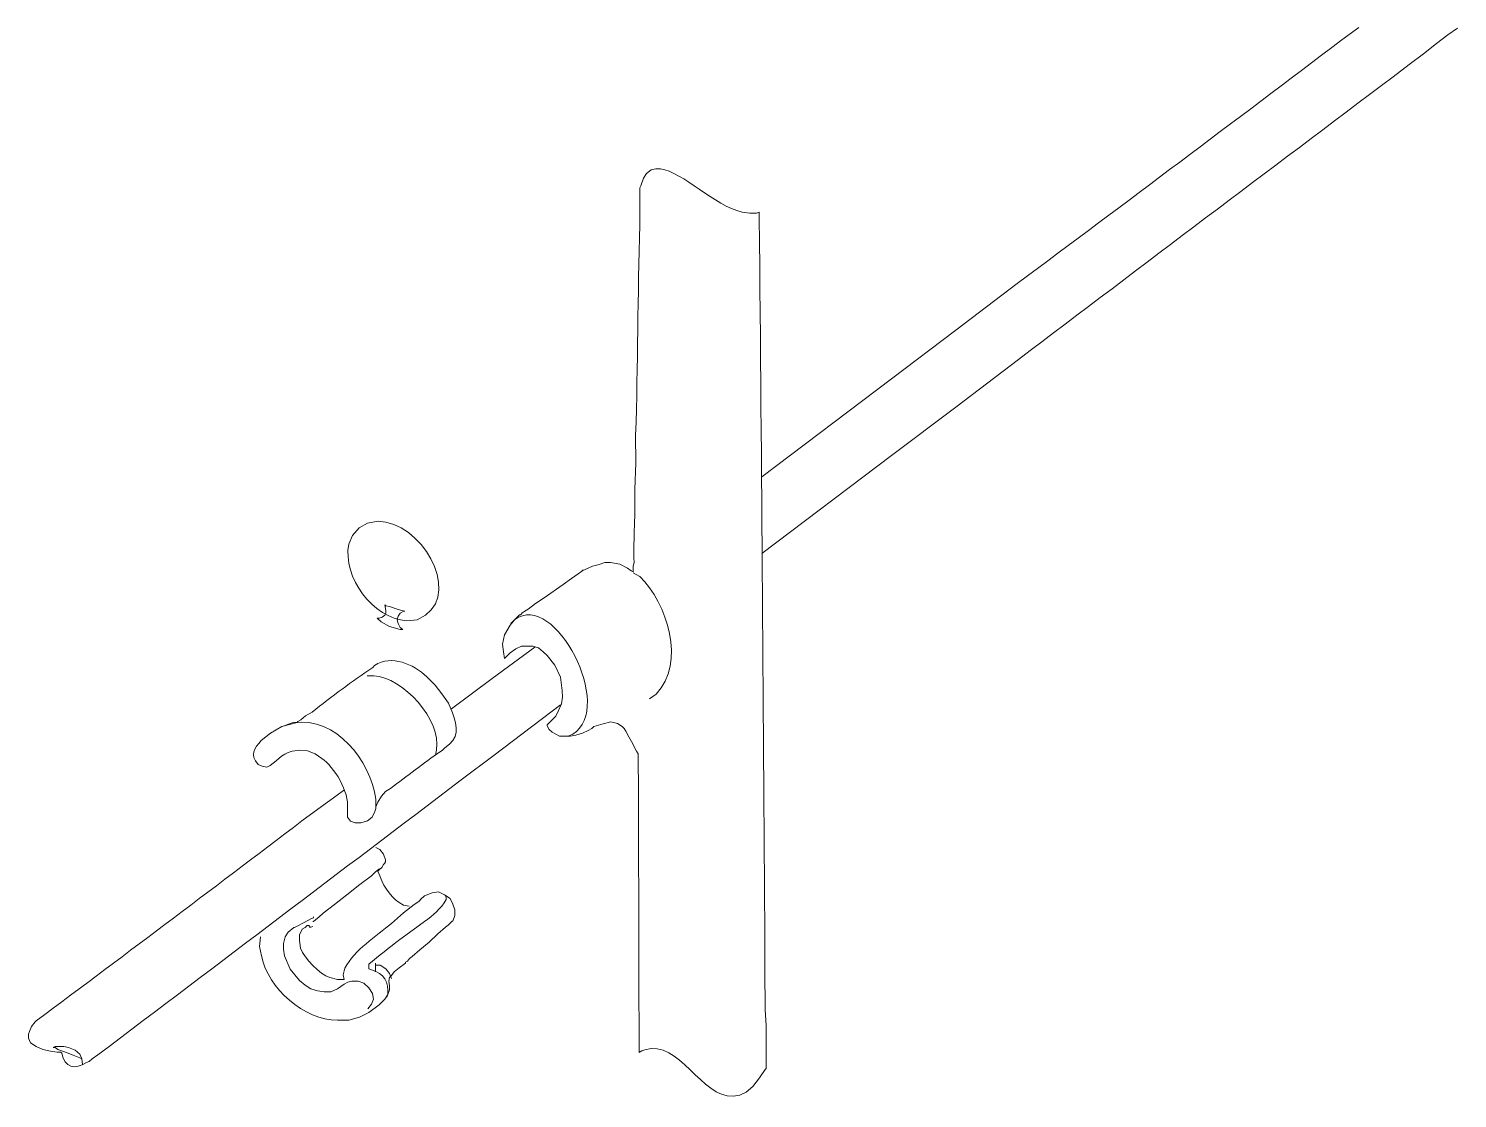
# Model space of a CAD drawing. Extents: x 0 to 593, y 0 to 274.
# Drawn here: x 482.89 to 516.36, y 35.9 to 60.95 of the extents above; entities that cross this region are included whole.
import ezdxf

# ---------------------------------------------------------------- set-up
doc = ezdxf.new("R2010")
doc.units = 0
doc.header["$LTSCALE"] = 0.3
doc.header["$MEASUREMENT"] = 0
doc.layers.add('1', color=1, linetype='CONTINUOUS')

msp = doc.modelspace()

# ---------------------------------------------------------------- linework, layer by layer
at = {"layer": '1', "color": 41, "lineweight": 13}
for points in [[(500.067, 50.454), (503.103, 52.749), (504.61, 53.885), (506.051, 54.977, 0.001828), (513.653, 60.68), (514.052, 60.97)], [(516.361, 60.953), (516.139, 60.797), (515.874, 60.597), (515.563, 60.352), (515.231, 60.107), (514.854, 59.817, 0.000758), (506.078, 53.2), (504.615, 52.086), (503.108, 50.95), (500.071, 48.655)], [(499.607, 56.648), (499.785, 56.626), (499.94, 56.627), (500.007, 56.649), (500.007, 56.494, -0.000931), (500.14, 38.908), (500.143, 37.975), (500.166, 37.598), (500.168, 36.598), (500.146, 36.576), (500.013, 36.376), (499.858, 36.176), (499.703, 36.042), (499.548, 35.975), (499.393, 35.953)], [(488.336, 44.274), (488.558, 44.452), (488.824, 44.608), (489.179, 44.698), (489.201, 44.72), (489.267, 44.765), (489.378, 44.854), (489.533, 44.943, -0.017859), (490.952, 45.99), (490.996, 46.035)], [(495.351, 45.113), (493.799, 43.932), (493.024, 43.353, -0.000359), (484.513, 36.915), (484.38, 36.825), (484.314, 36.759), (484.247, 36.736)], [(483.669, 36.957), (483.647, 36.979), (483.558, 36.979), (483.403, 37.001), (483.225, 37.045), (483.069, 37.111), (482.936, 37.199), (482.891, 37.31), (482.891, 37.399), (482.913, 37.466), (482.957, 37.577), (483.046, 37.688), (483.068, 37.71, 0.001995), (489.495, 42.545), (490.293, 43.124)], [(492.166, 40.042), (491.9, 39.842), (491.59, 39.619, 0.006955), (490.858, 39.04), (490.859, 38.929), (490.925, 38.907)]]:
    msp.add_lwpolyline(points, format="xyb", dxfattribs=at)
for points in [[(497.21, 56.353), (497.208, 57.219), (497.23, 57.264), (497.296, 57.442), (497.362, 57.553), (497.473, 57.642), (497.584, 57.664), (497.695, 57.665)], [(497.092, 50.158), (497.113, 50.78), (497.111, 51.424)], [(490.39, 48.875), (490.478, 49.075), (490.633, 49.254), (490.832, 49.365), (491.077, 49.41)], [(497.177, 43.008), (497.174, 43.963), (497.13, 44.029), (497.018, 44.251), (496.951, 44.362), (496.884, 44.495), (496.84, 44.562), (496.795, 44.606), (496.684, 44.672), (496.529, 44.716), (496.351, 44.671), (496.129, 44.604), (496.085, 44.56), (495.996, 44.515), (495.863, 44.448), (495.708, 44.403), (495.575, 44.381), (495.33, 44.38), (495.152, 44.469), (495.086, 44.535), (495.041, 44.624), (495.041, 44.646), (495.24, 44.846), (495.307, 44.98), (495.373, 45.135), (495.395, 45.291), (495.394, 45.446), (495.349, 45.757), (495.215, 46.045), (495.037, 46.267), (494.948, 46.356), (494.837, 46.444), (494.703, 46.488), (494.437, 46.487), (494.304, 46.421), (494.171, 46.331), (494.038, 46.198), (494.015, 46.353), (493.993, 46.531), (494.037, 46.753), (494.169, 46.975), (494.28, 47.109), (494.391, 47.22), (494.413, 47.22), (494.435, 47.242), (494.457, 47.265), (494.59, 47.354), (494.767, 47.487), (494.967, 47.621), (495.41, 47.933), (495.61, 48.067), (495.765, 48.178), (495.854, 48.245), (495.876, 48.267), (495.898, 48.268), (495.942, 48.29), (496.098, 48.357), (496.253, 48.402), (496.386, 48.446), (496.519, 48.447), (496.741, 48.403), (496.919, 48.314), (497.008, 48.248), (497.053, 48.226), (497.052, 48.359), (497.074, 48.448)], [(497.053, 48.204), (497.208, 48.115)], [(492.192, 47.215), (491.993, 47.103), (491.749, 47.08)], [(494.191, 47.02), (494.28, 47.109)], [(492.797, 45.018), (493.75, 45.731), (494.748, 46.466)], [(490.819, 45.79), (490.975, 45.79)], [(492.218, 45.771), (492.419, 45.572), (492.574, 45.373), (492.73, 45.151), (492.82, 44.929)], [(497.593, 45.363), (497.438, 45.251)], [(489.09, 44.698), (488.89, 44.631)], [(495.641, 44.425), (495.53, 44.381)], [(489.758, 43.856), (489.603, 43.966), (489.425, 44.032), (489.247, 44.054), (489.069, 44.031)], [(492.445, 44.062), (492.423, 43.929)], [(492.644, 44.107), (492.578, 44.04), (492.467, 43.973)], [(488.471, 43.652), (488.36, 43.674), (488.271, 43.719)], [(491.292, 43.104), (491.248, 43.082), (491.159, 42.971), (491.071, 42.837), (491.027, 42.726), (491.027, 42.682), (491.005, 42.615), (490.939, 42.482), (490.828, 42.393), (490.672, 42.348), (490.539, 42.348), (490.428, 42.392), (490.361, 42.48), (490.361, 42.702)], [(491.027, 42.704), (491.026, 42.904)], [(491.029, 41.771), (491.074, 41.749), (491.118, 41.727), (491.207, 41.617), (491.252, 41.483), (491.252, 41.439), (491.23, 41.395), (491.208, 41.372), (491.164, 41.306), (491.119, 41.261), (491.075, 41.216), (491.12, 41.106)], [(491.164, 41.306), (491.141, 41.283), (491.097, 41.261), (491.008, 41.194), (490.92, 41.105), (490.654, 40.905), (490.344, 40.66), (490.055, 40.437), (489.79, 40.236), (489.701, 40.147), (489.612, 40.08), (489.568, 40.036), (489.546, 40.036)], [(491.389, 39.996), (491.677, 40.241), (491.921, 40.441), (492.032, 40.508), (492.098, 40.575), (492.142, 40.62), (492.164, 40.642), (492.342, 40.709), (492.497, 40.732), (492.631, 40.665), (492.764, 40.577), (492.831, 40.444), (492.876, 40.311), (492.876, 40.177), (492.832, 40.044), (492.81, 40.044), (492.721, 39.955), (492.655, 39.91), (492.478, 39.754), (492.278, 39.554), (492.057, 39.376), (491.879, 39.22), (491.813, 39.175), (491.769, 39.109), (491.724, 39.086), (491.724, 39.064), (491.569, 38.953), (491.458, 38.864), (491.392, 38.775), (491.348, 38.73), (491.326, 38.641), (491.348, 38.53), (491.348, 38.442), (491.304, 38.33), (491.238, 38.219), (491.105, 38.086), (490.861, 37.907), (490.639, 37.796), (490.395, 37.729), (490.129, 37.728)], [(492.653, 40.665), (492.675, 40.599), (492.675, 40.554)], [(491.676, 40.419), (491.81, 40.397)], [(489.568, 40.147), (489.568, 40.125), (489.501, 40.102), (489.346, 40.013), (489.169, 39.924), (489.124, 39.902), (489.102, 39.901), (488.969, 39.79), (488.903, 39.679), (488.859, 39.523), (488.859, 39.39), (488.882, 39.235), (489.016, 38.924), (489.238, 38.658), (489.372, 38.548), (489.505, 38.459), (489.661, 38.415), (489.816, 38.393), (489.972, 38.394), (490.127, 38.461), (490.282, 38.572), (490.371, 38.617), (490.46, 38.639), (490.615, 38.64), (490.748, 38.596), (490.86, 38.485), (490.949, 38.352), (490.971, 38.219), (490.927, 38.107), (490.839, 37.996)], [(489.546, 39.925), (489.48, 39.902), (489.479, 39.925), (489.457, 39.947), (489.413, 39.947), (489.368, 39.902), (489.302, 39.858), (489.236, 39.724), (489.236, 39.591), (489.259, 39.413)], [(488.349, 39.233), (488.304, 39.455), (488.325, 39.677)], [(490.282, 38.683), (490.259, 38.794), (490.303, 38.95)], [(491.014, 39.062), (491.014, 38.863)], [(491.392, 38.708), (491.347, 38.819), (491.258, 38.93), (491.125, 39.018), (491.014, 39.018)], [(489.949, 38.727), (490.127, 38.683), (490.282, 38.683)], [(491.304, 38.33), (491.282, 38.264)], [(484.158, 36.692), (484.136, 36.825), (484.091, 36.936), (483.98, 37.024), (483.824, 37.09), (483.713, 37.112), (483.513, 37.112), (483.469, 37.09), (483.513, 37.09), (483.58, 37.045), (483.758, 36.979), (483.936, 36.913), (484.091, 36.847), (484.136, 36.825)], [(497.325, 37.035), (497.258, 37.013), (497.214, 36.991), (497.192, 36.969), (497.192, 37.102)]]:
    msp.add_lwpolyline(points, dxfattribs=at)
msp.add_lwpolyline([(491.237, 47.456), (491.259, 47.323), (491.26, 47.257), (491.238, 47.212), (491.171, 47.168), (491.105, 47.145), (491.06, 47.145), (491.149, 47.057), (491.349, 46.946), (491.594, 46.88), (491.66, 46.88), (491.594, 46.924), (491.549, 47.013), (491.527, 47.102), (491.548, 47.191), (491.593, 47.257), (491.681, 47.302), (491.704, 47.302), (491.637, 47.324), (491.548, 47.346), (491.348, 47.412), (491.259, 47.434)], close=True, dxfattribs=at)
for points in [[(497.695, 57.665), (498.216, 57.587), (498.957, 56.8), (499.607, 56.648)], [(497.111, 51.424), (497.167, 53.062), (497.156, 54.716), (497.21, 56.353)], [(497.074, 48.448), (497.057, 49.031), (497.107, 49.578), (497.092, 50.158)], [(491.077, 49.41), (492.074, 49.404), (493.01, 47.799), (492.192, 47.215)], [(491.749, 47.08), (490.949, 47.142), (490.246, 48.095), (490.39, 48.875)], [(497.208, 48.115), (497.858, 47.497), (498.288, 46.094), (497.593, 45.363)], [(494.28, 47.109), (495.219, 47.794), (496.635, 45.054), (495.641, 44.425)], [(490.996, 46.035), (491.402, 46.292), (491.903, 46.066), (492.218, 45.771)], [(490.975, 45.79), (491.658, 45.769), (492.576, 44.74), (492.445, 44.062)], [(492.82, 44.929), (492.944, 44.595), (492.983, 44.314), (492.644, 44.107)], [(491.026, 42.904), (490.895, 43.814), (490.1, 44.834), (489.09, 44.698)], [(488.271, 43.719), (488.059, 43.948), (488.184, 44.089), (488.336, 44.274)], [(489.069, 44.031), (488.791, 43.959), (488.702, 43.757), (488.471, 43.652)], [(490.361, 42.702), (490.406, 43.045), (490.051, 43.677), (489.758, 43.856)], [(492.467, 43.973), (492.062, 43.691), (491.686, 43.387), (491.292, 43.104)], [(497.192, 37.102), (497.187, 39.071), (497.182, 41.039), (497.177, 43.008)], [(491.12, 41.106), (491.236, 40.798), (491.392, 40.579), (491.676, 40.419)], [(492.675, 40.554), (492.551, 40.337), (492.365, 40.183), (492.166, 40.042)], [(490.303, 38.95), (490.526, 39.376), (491.033, 39.692), (491.389, 39.996)], [(490.129, 37.728), (489.349, 37.733), (488.495, 38.469), (488.349, 39.233)], [(489.259, 39.413), (489.366, 39.171), (489.695, 38.805), (489.949, 38.727)], [(490.925, 38.907), (491.207, 38.831), (491.338, 38.611), (491.304, 38.33)], [(499.393, 35.953), (498.656, 35.897), (498.134, 37.288), (497.325, 37.035)], [(484.247, 36.736), (483.971, 36.562), (483.733, 36.611), (483.669, 36.957)]]:
    msp.add_open_spline(points, degree=3, dxfattribs=at)

doc.saveas('drawing.dxf')
